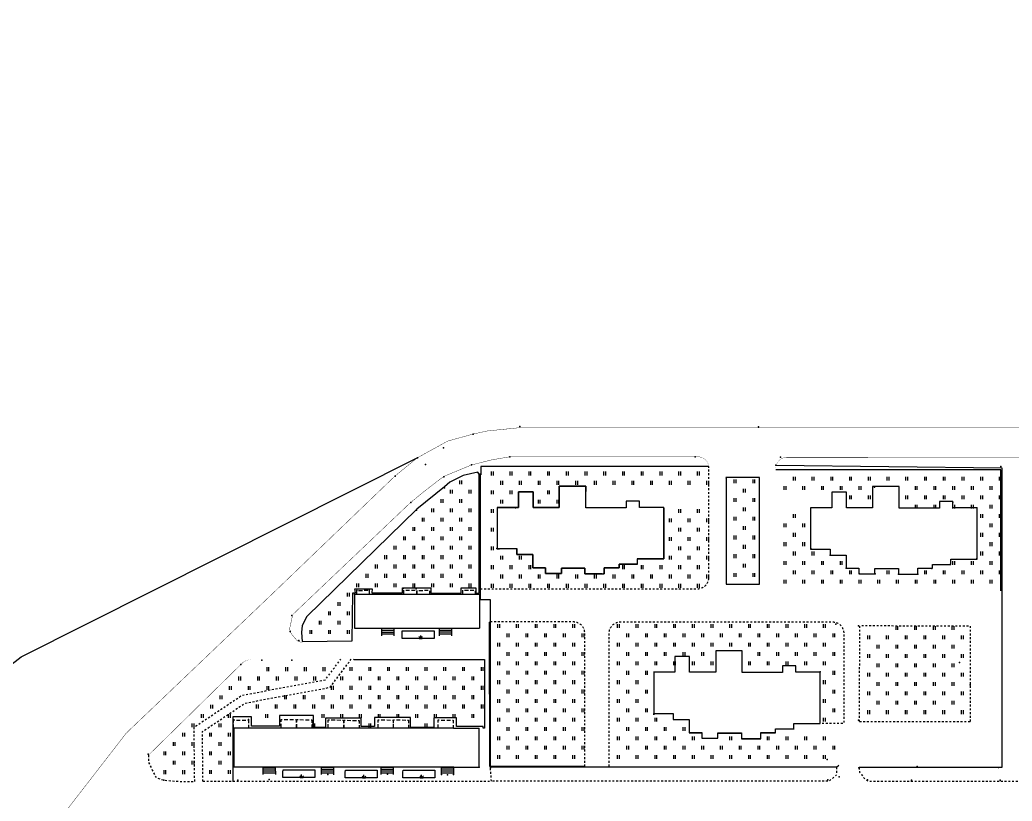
# Model space of a CAD drawing. Extents: x -992 to 2561, y -723 to 1492.
# Drawn here: x 1489.5 to 1754.3, y 1260.6 to 1469.2 of the extents above; entities that cross this region are included whole.
import ezdxf

# ---------------------------------------------------------------- set-up
doc = ezdxf.new("R2010")
doc.units = 0
doc.header["$LTSCALE"] = 0.5
doc.header["$PDSIZE"] = 0.2
for name, pattern in [('X3', [5, 4, -1]), ('X5', [3, 2, -1]), ('X6', [2, 1, -1])]:
    doc.linetypes.add(name, pattern=pattern)
doc.layers.get('0').update_dxf_attribs({"linetype": 'CONTINUOUS'})
for name, color, linetype in [('DLSS', 4, 'CONTINUOUS'), ('JMD', 6, 'CONTINUOUS'), ('ZBTZ', 3, 'CONTINUOUS'), ('ZDH', 1, 'CONTINUOUS')]:
    doc.layers.add(name, color=color, linetype=linetype)
doc.linetypes.add('1161', pattern='A,0,[149,AAA.SHX,S=0.15,R=0,X=0,Y=0],-1.6', length=1.6)
doc.linetypes.add('444', pattern='A,4.5,[145,AAA.SHX,S=1,R=0,X=0,Y=1],4.5,-0.5,[146,AAA.SHX,S=1,R=0,X=0,Y=0],-0.5', length=10)

# ---------------------------------------------------------------- blocks, each defined once
blk = doc.blocks.new('gc121')
for p, q in [((-0.5, -1), (-0.5, 1)), ((0.5, -1), (0.5, 1))]:
    blk.add_line(p, q)
blk = doc.blocks.new('gc124')
for p, q in [((-1, 1), (0, 0)), ((-0.8, 0), (0.8, 0)), ((0, 0), (0, 1.6)), ((0, 0), (1, 1))]:
    blk.add_line(p, q)

msp = doc.modelspace()

# ---------------------------------------------------------------- linework, layer by layer
at = {"layer": 'DLSS', "linetype": 'X3', "const_width": 0.1, "elevation": -0.21, "flags": 128}
for points in [[(2094.14, 1469.2), (2050.08, 1410.12), (2023.1, 1374.15), (2017.51, 1367.01), (2012.57, 1363.2), (2008.01, 1360.99), (2004.25, 1360.43), (1999.78, 1360.35), (1622.86, 1360.35), (1614.22, 1359.48), (1610.4, 1358.64), (1603.64, 1356.77), (1595.53, 1352.3), (1589.55, 1347.41), (1556.71, 1315.86), (1517.86, 1278.8), (1497.84, 1252.93), (1493.06, 1240.21)], [(1562.24, 1310.22), (1561.45, 1306.63), (1561.91, 1305.3), (1563.52, 1303.44), (1564.56, 1303.03)]]:
    msp.add_lwpolyline(points, dxfattribs=at)
at = {"layer": 'DLSS', "linetype": 'X3', "elevation": -0.21, "flags": 128}
for points in [[(1673.36, 1350.03, 0.00945, 0.1, 0.371395), (1670.39, 1352.59, 0.1, 0.1, 0), (1620.25, 1352.59, 0.1, 0.1, 0), (1615.22, 1351.72, 0.1, 0.1, 0), (1609.96, 1350.38, 0.1, 0.1, 0), (1602.56, 1347.32, 0.1, 0.1, 0), (1597.43, 1343.39, 0.1, 0.1, 0), (1593.56, 1340.2, 0.1, 0.1, 0), (1562.29, 1310.45, 0.1, 0.1, 0)], [(1523.8, 1272.92, 0.1, 0.1, 0), (1548.69, 1297.36, 0.1, 0, -0.196153), (1551.49, 1298.5, 0, 0, 0), (1575.14, 1298.54, 0, 0, 0)]]:
    msp.add_lwpolyline(points, format="xyseb", dxfattribs=at)
at = {"layer": 'DLSS', "linetype": 'X6', "elevation": -0.21, "flags": 128}
for points, format in [([(1751.32, 1316.75, 0, 0, 0), (1694.23, 1316.77, 0, 0, -0.413991), (1691.24, 1319.77, 0, 0, 0), (1691.22, 1349.44, 0, 0.1, -0.414475), (1694.22, 1352.44, 0.1, 0.1, 0), (2003.22, 1352.3, 0.1, 0.1, 0)], "xyseb"), ([(1612.39, 1317.35), (1670.36, 1317.35, 0.414214), (1673.36, 1320.35), (1673.36, 1350.03)], "xyb"), ([(1615.05, 1308.57), (1637.15, 1308.57, -0.414214), (1640.15, 1305.57), (1640.15, 1269.91)], "xyb"), ([(1646.75, 1269.9), (1646.75, 1305.49, -0.414214), (1649.75, 1308.49), (1706.36, 1308.49, -0.414214), (1709.36, 1305.49), (1709.36, 1281.39), (1703.06, 1281.39)], "xyb")]:
    msp.add_lwpolyline(points, format=format, dxfattribs=at)
at = {"layer": 'DLSS', "linetype": 'X6', "flags": 128}
for points, elevation in [([(1713.56, 1281.89), (1713.65, 1307.43)], -0.21), ([(1743.22, 1281.9), (1743.22, 1307.33), (1713.65, 1307.43)], -0.21), ([(1536.13, 1265.9), (1535.95, 1280.38), (1548.77, 1288.93), (1571.02, 1293.06), (1575.14, 1298.54)], -0.21), ([(1538.34, 1265.93), (1538.18, 1279.2), (1549.62, 1286.83), (1572.27, 1291.04), (1577.89, 1298.52)], -0.21), ([(1713.56, 1281.89), (1743.22, 1281.9)], -0.21), ([(1523.8, 1272.92), (1523.8, 1270.92), (1524.8, 1268.92), (1525.8, 1266.92), (1527.91, 1266.25), (1531.8, 1265.92), (1536.13, 1265.9)], -0.21), ([(1615.32, 1265.95), (1615.06, 1269.69)], -0.21), ([(1707.47, 1269.69), (1707.47, 1268.64), (1707.47, 1267.64), (1705.4, 1265.95), (1615.32, 1265.95)], -0.21), ([(1713.47, 1269.6), (1713.56, 1268.41), (1714.16, 1267.64), (1714.86, 1266.72), (1715.98, 1265.96), (1837.62, 1265.96), (1838.09, 1268.6)], -0.52), ([(1538.34, 1265.93), (1615.32, 1265.95)], -0.21)]:
    msp.add_lwpolyline(points, dxfattribs=dict(at, elevation=elevation))
at = {"layer": 'JMD', "linetype": 'Continuous'}
for p, q in [((1586.05, 1304.79, -0.21), (1586.05, 1306.79, -0.21)), ((1586.05, 1306.29, -0.21), (1589.25, 1306.28, -0.21)), ((1586.05, 1305.79, -0.21), (1589.26, 1305.78, -0.21)), ((1589.24, 1306.79, -0.21), (1589.29, 1304.78, -0.21)), ((1601.43, 1304.82, -0.21), (1601.44, 1306.81, -0.21)), ((1601.44, 1306.31, -0.21), (1604.64, 1306.31, -0.21)), ((1601.44, 1305.81, -0.21), (1604.65, 1305.81, -0.21)), ((1604.63, 1306.81, -0.21), (1604.68, 1304.81, -0.21)), ((1586.05, 1305.29, -0.21), (1589.28, 1305.28, -0.21)), ((1601.44, 1305.31, -0.21), (1604.66, 1305.3, -0.21)), ((1482.2, 1293.27, -0.21), (1489.77, 1299.16, -0.21)), ((1554.42, 1269.72, -0.21), (1557.61, 1269.73, -0.21)), ((1554.42, 1267.73, -0.21), (1554.42, 1269.72, -0.21)), ((1554.42, 1269.22, -0.21), (1557.62, 1269.22, -0.21)), ((1554.42, 1268.72, -0.21), (1557.63, 1268.72, -0.21)), ((1557.61, 1269.73, -0.21), (1557.66, 1267.72, -0.21)), ((1569.95, 1267.71, -0.21), (1569.95, 1269.71, -0.21)), ((1569.95, 1269.71, -0.21), (1573.14, 1269.71, -0.21)), ((1569.95, 1269.21, -0.21), (1573.15, 1269.2, -0.21)), ((1569.95, 1268.71, -0.21), (1573.16, 1268.7, -0.21)), ((1573.14, 1269.71, -0.21), (1573.19, 1267.7, -0.21)), ((1585.89, 1267.72, -0.21), (1585.9, 1269.71, -0.21)), ((1585.9, 1269.71, -0.21), (1589.09, 1269.71, -0.21)), ((1585.9, 1269.21, -0.21), (1589.1, 1269.21, -0.21)), ((1585.9, 1268.71, -0.21), (1589.11, 1268.7, -0.21)), ((1589.09, 1269.71, -0.21), (1589.14, 1267.71, -0.21)), ((1601.97, 1267.73, -0.21), (1601.98, 1269.72, -0.21)), ((1601.98, 1269.72, -0.21), (1605.16, 1269.72, -0.21)), ((1601.98, 1269.22, -0.21), (1605.18, 1269.22, -0.21)), ((1601.98, 1268.72, -0.21), (1605.19, 1268.71, -0.21)), ((1605.16, 1269.72, -0.21), (1605.22, 1267.72, -0.21)), ((1554.42, 1268.22, -0.21), (1557.65, 1268.22, -0.21)), ((1569.95, 1268.21, -0.21), (1573.18, 1268.2, -0.21)), ((1585.9, 1268.21, -0.21), (1589.12, 1268.2, -0.21)), ((1601.97, 1268.22, -0.21), (1605.2, 1268.21, -0.21))]:
    msp.add_line(p, q, dxfattribs=at)
at = {"layer": 'JMD', "linetype": '444', "flags": 128}
for points, elevation in [([(1489.77, 1299.16), (1595.53, 1352.3)], -0.21), ([(1673.37, 1350.03), (1612.51, 1350.03), (1612.51, 1347.75)], -0.21), ([(1691.22, 1350.33), (1751.57, 1349.64), (1751.57, 1269.6), (1729.02, 1269.6), (1713.47, 1269.6)], -0.52), ([(1707.47, 1269.69), (1615.06, 1269.69), (1615.06, 1314.42), (1612.39, 1314.42), (1612.39, 1348.08)], -0.21)]:
    msp.add_lwpolyline(points, dxfattribs=dict(at, elevation=elevation))
at = {"layer": 'JMD', "linetype": 'Continuous', "flags": 128}
for points, elevation in [([(1617.08, 1328.05), (1622.09, 1328.05), (1622.09, 1326.45), (1626.35, 1326.45), (1626.35, 1322.91), (1629.73, 1322.91), (1629.73, 1321.4), (1633.99, 1321.4), (1633.99, 1322.82), (1640.29, 1322.82), (1640.29, 1321.31), (1645.44, 1321.31), (1645.44, 1322.91), (1649.44, 1322.91), (1649.44, 1323.94), (1654.27, 1323.94), (1654.27, 1325.37), (1661.31, 1325.37), (1661.31, 1339.06), (1654.86, 1339.06), (1654.86, 1340.75), (1651.27, 1340.75), (1651.27, 1338.96), (1640.51, 1338.96), (1640.51, 1344.73), (1633.43, 1344.73), (1633.43, 1339.06), (1626.45, 1339.06), (1626.45, 1343.24), (1622.56, 1343.24), (1622.56, 1339.06), (1616.88, 1339.06), (1616.88, 1328), (1617.48, 1328)], -0.21), ([(1644.84, 1321.35), (1640.27, 1321.35), (1640.27, 1322.84), (1634, 1322.84), (1634, 1321.4), (1629.72, 1321.4), (1629.72, 1322.91), (1629.72, 1322.94), (1626.37, 1322.94), (1626.37, 1326.45), (1622.13, 1326.45), (1622.13, 1328.04), (1616.92, 1328.04), (1616.92, 1339.01), (1617.09, 1339.01), (1616.95, 1339.01), (1617.27, 1339.01), (1622.57, 1339.01), (1622.57, 1343.23), (1626.48, 1343.23), (1626.48, 1339.04), (1633.42, 1339.04), (1633.42, 1344.74), (1640.51, 1344.74), (1640.51, 1343.32)], -0.21), ([(1700.73, 1327.94), (1705.75, 1327.94), (1705.75, 1326.35), (1710.01, 1326.35), (1710.01, 1322.8), (1713.38, 1322.8), (1713.38, 1321.3), (1717.64, 1321.3), (1717.64, 1322.71), (1723.95, 1322.71), (1723.95, 1321.21), (1729.1, 1321.21), (1729.1, 1322.8), (1733.09, 1322.8), (1733.09, 1323.84), (1737.92, 1323.84), (1737.92, 1325.27), (1744.96, 1325.27), (1744.96, 1338.95), (1738.52, 1338.95), (1738.52, 1340.65), (1734.93, 1340.65), (1734.93, 1338.85), (1724.16, 1338.85), (1724.16, 1344.63), (1717.08, 1344.63), (1717.08, 1338.95), (1710.1, 1338.95), (1710.1, 1343.14), (1706.21, 1343.14), (1706.21, 1338.95), (1700.53, 1338.95), (1700.53, 1327.9), (1701.13, 1327.9)], -0.21), ([(1661.3, 1338.98), (1661.3, 1325.37), (1654.25, 1325.37), (1654.25, 1323.94), (1649.46, 1323.94), (1649.46, 1322.91)], -0.21), ([(1649.38, 1322.94), (1645.43, 1322.94), (1645.43, 1321.32), (1645.27, 1321.32), (1645.13, 1321.32)], -0.21), ([(1578.77, 1315.92), (1578.77, 1306.8), (1612.17, 1306.8)], 0.73), ([(1578.77, 1315.92), (1612.17, 1315.92), (1612.17, 1306.81)], -0.21), ([(1658.82, 1284.06), (1663.84, 1284.06), (1663.84, 1282.47), (1668.1, 1282.47), (1668.1, 1278.92), (1671.48, 1278.92), (1671.48, 1277.41), (1675.74, 1277.41), (1675.74, 1278.83), (1682.04, 1278.83), (1682.04, 1277.33), (1687.19, 1277.33), (1687.19, 1278.92), (1691.19, 1278.92), (1691.19, 1279.96), (1696.02, 1279.96), (1696.02, 1281.39), (1703.06, 1281.39), (1703.06, 1295.07), (1696.61, 1295.07), (1696.61, 1296.77), (1693.02, 1296.77), (1693.02, 1294.97), (1682.26, 1294.97), (1682.26, 1300.75), (1675.18, 1300.75), (1675.18, 1295.07), (1668.2, 1295.07), (1668.2, 1299.26), (1664.31, 1299.26), (1664.31, 1295.07), (1658.63, 1295.07), (1658.63, 1284.02), (1659.23, 1284.02)], -0.21), ([(1664.3, 1295.06), (1658.62, 1295.07), (1658.65, 1295.06), (1658.66, 1283.69), (1658.67, 1284.08), (1663.82, 1284.08), (1663.82, 1282.45), (1668.1, 1282.45), (1668.1, 1278.93), (1671.46, 1278.93), (1671.47, 1277.43), (1675.73, 1277.43), (1675.73, 1278.87), (1682.05, 1278.86), (1682.05, 1277.31), (1687.2, 1277.31), (1687.21, 1278.93), (1691.18, 1278.93), (1691.17, 1279.95), (1696.09, 1279.95)], -0.21), ([(1605.16, 1280.11), (1546.54, 1280.11), (1546.54, 1269.72)], -0.7), ([(1605.16, 1269.72), (1612.06, 1269.7), (1612.06, 1280.11)], -0.21), ([(1605.16, 1280.11), (1612.06, 1280.11)], -0.21), ([(1605.16, 1269.72), (1546.55, 1269.72)], -0.21), ([(1707.47, 1269.69), (1708.04, 1270.24)], -0.21)]:
    msp.add_lwpolyline(points, dxfattribs=dict(at, elevation=elevation))
at = {"layer": 'JMD', "linetype": 'X5', "elevation": -0.21, "flags": 128}
for points in [[(1579.36, 1315.92), (1579.36, 1316.91), (1582.7, 1316.94), (1582.7, 1315.92)], [(1591.98, 1315.97), (1591.98, 1316.96), (1595.31, 1316.99), (1595.31, 1315.97)], [(1595.47, 1315.92), (1595.47, 1316.91), (1598.81, 1316.94), (1598.81, 1315.92)], [(1607.66, 1315.94), (1607.66, 1316.93), (1611, 1316.96), (1611, 1315.94)], [(1546.5, 1280.11), (1546.5, 1282.31), (1550.53, 1282.24), (1550.53, 1280.11)], [(1559.2, 1280.28), (1559.2, 1282.47), (1563.23, 1282.4), (1563.23, 1280.28)], [(1563.4, 1280.22), (1563.4, 1282.41), (1567.43, 1282.34), (1567.43, 1280.22)], [(1571.78, 1280.16), (1571.78, 1282.35), (1575.81, 1282.28), (1575.81, 1280.16)], [(1575.98, 1280.04), (1575.98, 1282.23), (1580.01, 1282.16), (1580.01, 1280.04)], [(1585.08, 1280.16), (1585.08, 1282.35), (1589.11, 1282.28), (1589.11, 1280.16)], [(1589.16, 1280.16), (1589.16, 1282.35), (1593.19, 1282.28), (1593.19, 1280.16)], [(1601.11, 1280.12), (1601.11, 1282.31), (1605.14, 1282.24), (1605.14, 1280.12)]]:
    msp.add_lwpolyline(points, dxfattribs=at)
at = {"layer": 'ZBTZ', "linetype": 'Continuous', "elevation": -0.21, "flags": 128}
for points in [[(1611.71, 1348.47), (1607.76, 1347.56), (1604.22, 1345.79), (1602.78, 1344.55), (1595.43, 1338.56), (1566.03, 1309.96), (1564.83, 1307.52), (1564.66, 1305.63), (1564.83, 1303.29), (1578.14, 1303.46), (1578.3, 1316.3), (1579.02, 1316.3), (1578.91, 1317.35), (1583.45, 1317.3), (1583.4, 1316.3), (1591.6, 1316.27), (1591.6, 1317.58), (1599.17, 1317.58), (1599.17, 1316.19), (1607.24, 1316.19), (1607.24, 1317.55), (1611.2, 1317.55), (1611.2, 1316.19), (1612.08, 1316.19), (1612.08, 1347.9)], [(1678, 1346.81), (1678, 1318.54), (1686.9, 1318.54), (1686.9, 1347.01), (1677.9, 1347.01)]]:
    msp.add_lwpolyline(points, close=True, dxfattribs=at)
for points in [[(1751.32, 1316.75), (1751.32, 1349.08), (1691.26, 1349.08)], [(1640.15, 1269.91), (1614.93, 1269.91), (1614.81, 1308.44), (1615.05, 1308.57)], [(1578.54, 1298.52), (1578.59, 1298.5), (1613.51, 1298.5), (1613.51, 1280.11), (1613.13, 1280.11), (1613.13, 1280.6), (1605.96, 1280.6), (1605.96, 1282.85), (1599.99, 1282.85), (1599.99, 1280.33), (1593.76, 1280.33), (1593.76, 1283.01), (1584.13, 1283.01), (1584.13, 1280.55), (1580.52, 1280.55), (1580.52, 1282.79), (1571.03, 1282.79), (1571.03, 1280.33), (1567.85, 1280.33), (1567.85, 1283.5), (1558.77, 1283.5), (1558.77, 1280.66), (1551.27, 1280.66), (1551.27, 1283.12), (1546.3, 1283.12), (1546.3, 1265.9)]]:
    msp.add_lwpolyline(points, dxfattribs=at)
at = {"layer": 'ZBTZ', "linetype": '1161', "elevation": -0.21, "flags": 128}
for points in [[(1591.54, 1306.09), (1600, 1306.09), (1600, 1304.06), (1591.46, 1304.06), (1591.46, 1305.52)], [(1559.73, 1268.96), (1568.19, 1268.96), (1568.19, 1266.93), (1559.65, 1266.93), (1559.65, 1268.39)], [(1576.38, 1268.88), (1584.84, 1268.88), (1584.84, 1266.85), (1576.3, 1266.85), (1576.3, 1268.31)], [(1591.78, 1268.91), (1600.24, 1268.91), (1600.24, 1266.88), (1591.7, 1266.88), (1591.7, 1268.34)]]:
    msp.add_lwpolyline(points, close=True, dxfattribs=at)
at = {"layer": 'ZDH', "linetype": 'Continuous'}
for p in [(1622.88, 1360.7, -0.55), (1686.65, 1360.55, -0.2), (1610.48, 1358.63, -0.5), (1602.53, 1354.94, -0.21), (1595.61, 1352.27, -0.41), (1620.2, 1352.55, -0.53), (1669.7, 1352.6, -0.7), (1692.48, 1352.44, -0.68), (1597.69, 1350.51, -1.54), (1610.04, 1350.4, 0.76), (1611.7, 1348.38, 1.02), (1691.22, 1350.33, -0.52), (1751.32, 1350.01, -0.36), (1589.61, 1347.37, -0.42), (1602.66, 1347.27, -0.48), (1602.84, 1344.25, -1.58), (1717.55, 1344.45, -0.24), (1593.78, 1340.37, -0.41), (1738.45, 1340.49, -0.33), (1595.34, 1338.35, -0.28), (1616.96, 1338.97, 0.21), (1621.75, 1338.93, 0.49), (1738.48, 1339.05, 0.55), (1744.87, 1338.95, 0.67), (1616.79, 1328.07, 1.6), (1700.73, 1327.94, 1.22), (1705.76, 1326.35, 0.49), (1744.86, 1325.43, 0.77), (1710.02, 1322.8, 1.02), (1732.88, 1322.77, 0.22), (1737.88, 1323.87, 0.51), (1713.47, 1321.38, 0.82), (1717.76, 1321.3, 0.48), (1723.96, 1321.21, 0.5), (1729.18, 1321.25, 0.46), (1579.36, 1316.91, 1.32), (1582.7, 1316.94, -0.27), (1591.8, 1317.43, 0.41), (1595.27, 1317.33, 1.72), (1578.77, 1315.92, 0.73), (1583.56, 1315.93, 0.23), (1562.08, 1310.21, -0.38), (1561.61, 1305.92, -0.36), (1707.24, 1307.88, -0.16), (1713.31, 1307.43, 0.44), (1563.89, 1303.56, -0.37), (1554.07, 1298.28, -0.36), (1562.02, 1298.26, -0.38), (1548.45, 1297.12, -0.38), (1703.09, 1295.15, 0.6), (1740.29, 1297.68, 0.53), (1743.12, 1291.72, 0.33), (1546.5, 1282.31, -0.4), (1550.51, 1282.44, 0), (1713.31, 1282.27, -0.3), (1523.69, 1273.19, -0.45), (1704.96, 1271.73, -0.16), (1605.16, 1269.72, -0.7), (1612.06, 1269.7, -0.28), (1615.07, 1269.57, -0.37), (1713.42, 1269.49, -0.5), (1728.96, 1269.88, 0.11), (1750.64, 1269.58, -0.59), (1527.91, 1266.25, -0.23), (1547.61, 1266.28, 0.03), (1555.96, 1266.39, 0.33), (1571.66, 1267.76, 0.78), (1587.59, 1267.87, 0.5), (1601.97, 1267.73, -0.34), (1603.6, 1267.68, -0.32), (1605.22, 1267.72, -0.34), (1705.15, 1266.32, -0.59), (1708.18, 1267.12, -0.21), (1715.73, 1266.33, -0.54), (1727.49, 1266.26, -0.55), (1751.09, 1266.28, -0.55)]:
    msp.add_point(p, dxfattribs=at)

# ---------------------------------------------------------------- block references
at = {"layer": 'ZBTZ', "linetype": 'Continuous', "xscale": 0.5, "yscale": 0.5}
for name, p in [('gc121', (1615.61, 1348.12, -0.21)), ('gc121', (1620.61, 1348.12, -0.21)), ('gc121', (1625.61, 1348.12, -0.21)), ('gc121', (1630.61, 1348.12, -0.21)), ('gc121', (1635.61, 1348.12, -0.21)), ('gc121', (1640.61, 1348.12, -0.21)), ('gc121', (1645.61, 1348.12, -0.21)), ('gc121', (1650.61, 1348.12, -0.21)), ('gc121', (1655.61, 1348.12, -0.21)), ('gc121', (1660.61, 1348.12, -0.21)), ('gc121', (1665.61, 1348.12, -0.21)), ('gc121', (1670.61, 1348.12, -0.21)), ('gc121', (1607.16, 1345.79, -0.21)), ('gc121', (1618.11, 1345.62, -0.21)), ('gc121', (1623.11, 1345.62, -0.21)), ('gc121', (1628.11, 1345.62, -0.21)), ('gc121', (1633.11, 1345.62, -0.21)), ('gc121', (1638.11, 1345.62, -0.21)), ('gc121', (1643.11, 1345.62, -0.21)), ('gc121', (1648.11, 1345.62, -0.21)), ('gc121', (1653.11, 1345.62, -0.21)), ('gc121', (1658.11, 1345.62, -0.21)), ('gc121', (1663.11, 1345.62, -0.21)), ('gc121', (1668.11, 1345.62, -0.21)), ('gc121', (1673.11, 1345.62, -0.21)), ('gc121', (1680.4, 1346.04, -0.21)), ('gc121', (1685.4, 1346.04, -0.21)), ('gc121', (1696.22, 1346.75, -0.21)), ('gc121', (1701.22, 1346.75, -0.21)), ('gc121', (1706.22, 1346.75, -0.21)), ('gc121', (1711.22, 1346.75, -0.21)), ('gc121', (1716.22, 1346.75, -0.21)), ('gc121', (1721.22, 1346.75, -0.21)), ('gc121', (1726.22, 1346.75, -0.21)), ('gc121', (1731.22, 1346.75, -0.21)), ('gc121', (1736.22, 1346.75, -0.21)), ('gc121', (1741.22, 1346.75, -0.21)), ('gc121', (1746.22, 1346.75, -0.21)), ('gc121', (1751.22, 1346.75, -0.21)), ('gc121', (1604.66, 1343.29, -0.21)), ('gc121', (1609.66, 1343.29, -0.21)), ('gc121', (1615.61, 1343.12, -0.21)), ('gc121', (1620.61, 1343.12, -0.21)), ('gc121', (1630.61, 1343.12, -0.21)), ('gc121', (1682.9, 1343.54, -0.21)), ('gc121', (1693.72, 1344.25, -0.21)), ('gc121', (1698.72, 1344.25, -0.21)), ('gc121', (1703.72, 1344.25, -0.21)), ('gc121', (1708.72, 1344.25, -0.21)), ('gc121', (1713.72, 1344.25, -0.21)), ('gc121', (1728.72, 1344.25, -0.21)), ('gc121', (1733.72, 1344.25, -0.21)), ('gc121', (1738.72, 1344.25, -0.21)), ('gc121', (1743.72, 1344.25, -0.21)), ('gc121', (1748.72, 1344.25, -0.21)), ('gc121', (1602.16, 1340.79, -0.21)), ('gc121', (1607.16, 1340.79, -0.21)), ('gc121', (1618.11, 1340.62, -0.21)), ('gc121', (1628.11, 1340.62, -0.21)), ('gc121', (1633.11, 1340.62, -0.21)), ('gc121', (1680.4, 1341.04, -0.21)), ('gc121', (1685.4, 1341.04, -0.21)), ('gc121', (1711.22, 1341.75, -0.21)), ('gc121', (1716.22, 1341.75, -0.21)), ('gc121', (1726.22, 1341.75, -0.21)), ('gc121', (1731.22, 1341.75, -0.21)), ('gc121', (1736.22, 1341.75, -0.21)), ('gc121', (1741.22, 1341.75, -0.21)), ('gc121', (1746.22, 1341.75, -0.21)), ('gc121', (1751.22, 1341.75, -0.21)), ('gc121', (1599.66, 1338.29, -0.21)), ('gc121', (1604.66, 1338.29, -0.21)), ('gc121', (1609.66, 1338.29, -0.21)), ('gc121', (1615.61, 1338.12, -0.21)), ('gc121', (1665.61, 1338.12, -0.21)), ('gc121', (1670.61, 1338.12, -0.21)), ('gc121', (1682.9, 1338.54, -0.21)), ('gc121', (1728.72, 1339.25, -0.21)), ('gc121', (1733.72, 1339.25, -0.21)), ('gc121', (1738.72, 1339.25, -0.21)), ('gc121', (1743.72, 1339.25, -0.21)), ('gc121', (1748.72, 1339.25, -0.21)), ('gc121', (1597.16, 1335.79, -0.21)), ('gc121', (1602.16, 1335.79, -0.21)), ('gc121', (1607.16, 1335.79, -0.21)), ('gc121', (1663.11, 1335.62, -0.21)), ('gc121', (1668.11, 1335.62, -0.21)), ('gc121', (1673.11, 1335.62, -0.21)), ('gc121', (1680.4, 1336.04, -0.21)), ('gc121', (1685.4, 1336.04, -0.21)), ('gc121', (1696.22, 1336.75, -0.21)), ('gc121', (1746.22, 1336.75, -0.21)), ('gc121', (1751.22, 1336.75, -0.21)), ('gc121', (1594.66, 1333.29, -0.21)), ('gc121', (1599.66, 1333.29, -0.21)), ('gc121', (1604.66, 1333.29, -0.21)), ('gc121', (1609.66, 1333.29, -0.21)), ('gc121', (1615.61, 1333.12, -0.21)), ('gc121', (1665.61, 1333.12, -0.21)), ('gc121', (1670.61, 1333.12, -0.21)), ('gc121', (1682.9, 1333.54, -0.21)), ('gc121', (1693.72, 1334.25, -0.21)), ('gc121', (1696.22, 1331.75, -0.21)), ('gc121', (1698.72, 1334.25, -0.21)), ('gc121', (1746.22, 1331.75, -0.21)), ('gc121', (1748.72, 1334.25, -0.21)), ('gc121', (1751.22, 1331.75, -0.21)), ('gc121', (1592.16, 1330.79, -0.21)), ('gc121', (1597.16, 1330.79, -0.21)), ('gc121', (1602.16, 1330.79, -0.21)), ('gc121', (1607.16, 1330.79, -0.21)), ('gc121', (1663.11, 1330.62, -0.21)), ('gc121', (1668.11, 1330.62, -0.21)), ('gc121', (1673.11, 1330.62, -0.21)), ('gc121', (1680.4, 1331.04, -0.21)), ('gc121', (1685.4, 1331.04, -0.21)), ('gc121', (1693.72, 1329.25, -0.21)), ('gc121', (1698.72, 1329.25, -0.21)), ('gc121', (1748.72, 1329.25, -0.21)), ('gc121', (1589.66, 1328.29, -0.21)), ('gc121', (1594.66, 1328.29, -0.21)), ('gc121', (1599.66, 1328.29, -0.21)), ('gc121', (1604.66, 1328.29, -0.21)), ('gc121', (1609.66, 1328.29, -0.21)), ('gc121', (1615.61, 1328.12, -0.21)), ('gc121', (1665.61, 1328.12, -0.21)), ('gc121', (1670.61, 1328.12, -0.21)), ('gc121', (1682.9, 1328.54, -0.21)), ('gc121', (1696.22, 1326.75, -0.21)), ('gc121', (1701.22, 1326.75, -0.21)), ('gc121', (1746.22, 1326.75, -0.21)), ('gc121', (1751.22, 1326.75, -0.21)), ('gc121', (1587.16, 1325.79, -0.21)), ('gc121', (1592.16, 1325.79, -0.21)), ('gc121', (1597.16, 1325.79, -0.21)), ('gc121', (1602.16, 1325.79, -0.21)), ('gc121', (1607.16, 1325.79, -0.21)), ('gc121', (1618.11, 1325.62, -0.21)), ('gc121', (1623.11, 1325.62, -0.21)), ('gc121', (1663.11, 1325.62, -0.21)), ('gc121', (1668.11, 1325.62, -0.21)), ('gc121', (1673.11, 1325.62, -0.21)), ('gc121', (1680.4, 1326.04, -0.21)), ('gc121', (1685.4, 1326.04, -0.21)), ('gc121', (1693.72, 1324.25, -0.21)), ('gc121', (1698.72, 1324.25, -0.21)), ('gc121', (1703.72, 1324.25, -0.21)), ('gc121', (1708.72, 1324.25, -0.21)), ('gc121', (1738.72, 1324.25, -0.21)), ('gc121', (1743.72, 1324.25, -0.21)), ('gc121', (1748.72, 1324.25, -0.21)), ('gc121', (1584.66, 1323.29, -0.21)), ('gc121', (1589.66, 1323.29, -0.21)), ('gc121', (1594.66, 1323.29, -0.21)), ('gc121', (1599.66, 1323.29, -0.21)), ('gc121', (1604.66, 1323.29, -0.21)), ('gc121', (1609.66, 1323.29, -0.21)), ('gc121', (1615.61, 1323.12, -0.21)), ('gc121', (1620.61, 1323.12, -0.21)), ('gc121', (1625.61, 1323.12, -0.21)), ('gc121', (1650.61, 1323.12, -0.21)), ('gc121', (1655.61, 1323.12, -0.21)), ('gc121', (1660.61, 1323.12, -0.21)), ('gc121', (1665.61, 1323.12, -0.21)), ('gc121', (1670.61, 1323.12, -0.21)), ('gc121', (1682.9, 1323.54, -0.21)), ('gc121', (1696.22, 1321.75, -0.21)), ('gc121', (1701.22, 1321.75, -0.21)), ('gc121', (1706.22, 1321.75, -0.21)), ('gc121', (1711.22, 1321.75, -0.21)), ('gc121', (1721.22, 1321.75, -0.21)), ('gc121', (1731.22, 1321.75, -0.21)), ('gc121', (1736.22, 1321.75, -0.21)), ('gc121', (1741.22, 1321.75, -0.21)), ('gc121', (1746.22, 1321.75, -0.21)), ('gc121', (1751.22, 1321.75, -0.21)), ('gc121', (1582.16, 1320.79, -0.21)), ('gc121', (1587.16, 1320.79, -0.21)), ('gc121', (1592.16, 1320.79, -0.21)), ('gc121', (1597.16, 1320.79, -0.21)), ('gc121', (1602.16, 1320.79, -0.21)), ('gc121', (1607.16, 1320.79, -0.21)), ('gc121', (1618.11, 1320.62, -0.21)), ('gc121', (1623.11, 1320.62, -0.21)), ('gc121', (1628.11, 1320.62, -0.21)), ('gc121', (1633.11, 1320.62, -0.21)), ('gc121', (1638.11, 1320.62, -0.21)), ('gc121', (1643.11, 1320.62, -0.21)), ('gc121', (1648.11, 1320.62, -0.21)), ('gc121', (1653.11, 1320.62, -0.21)), ('gc121', (1658.11, 1320.62, -0.21)), ('gc121', (1663.11, 1320.62, -0.21)), ('gc121', (1668.11, 1320.62, -0.21)), ('gc121', (1673.11, 1320.62, -0.21)), ('gc121', (1680.4, 1321.04, -0.21)), ('gc121', (1685.4, 1321.04, -0.21)), ('gc121', (1693.72, 1319.25, -0.21)), ('gc121', (1698.72, 1319.25, -0.21)), ('gc121', (1703.72, 1319.25, -0.21)), ('gc121', (1708.72, 1319.25, -0.21)), ('gc121', (1713.72, 1319.25, -0.21)), ('gc121', (1718.72, 1319.25, -0.21)), ('gc121', (1723.72, 1319.25, -0.21)), ('gc121', (1728.72, 1319.25, -0.21)), ('gc121', (1733.72, 1319.25, -0.21)), ('gc121', (1738.72, 1319.25, -0.21)), ('gc121', (1743.72, 1319.25, -0.21)), ('gc121', (1748.72, 1319.25, -0.21)), ('gc121', (1579.66, 1318.29, -0.21)), ('gc121', (1584.66, 1318.29, -0.21)), ('gc121', (1589.66, 1318.29, -0.21)), ('gc121', (1594.66, 1318.29, -0.21)), ('gc121', (1599.66, 1318.29, -0.21)), ('gc121', (1604.66, 1318.29, -0.21)), ('gc121', (1609.66, 1318.29, -0.21)), ('gc121', (1615.61, 1318.12, -0.21)), ('gc121', (1620.61, 1318.12, -0.21)), ('gc121', (1625.61, 1318.12, -0.21)), ('gc121', (1630.61, 1318.12, -0.21)), ('gc121', (1635.61, 1318.12, -0.21)), ('gc121', (1640.61, 1318.12, -0.21)), ('gc121', (1645.61, 1318.12, -0.21)), ('gc121', (1650.61, 1318.12, -0.21)), ('gc121', (1655.61, 1318.12, -0.21)), ('gc121', (1660.61, 1318.12, -0.21)), ('gc121', (1665.61, 1318.12, -0.21)), ('gc121', (1670.61, 1318.12, -0.21)), ('gc121', (1574.66, 1313.29, -0.21)), ('gc121', (1577.16, 1315.79, -0.21)), ('gc121', (1572.16, 1310.79, -0.21)), ('gc121', (1577.16, 1310.79, -0.21)), ('gc121', (1569.66, 1308.29, -0.21)), ('gc121', (1574.66, 1308.29, -0.21)), ('gc121', (1567.16, 1305.79, -0.21)), ('gc121', (1572.16, 1305.79, -0.21)), ('gc121', (1577.16, 1305.79, -0.21)), ('gc121', (1617.31, 1307.41, -0.21)), ('gc121', (1622.31, 1307.41, -0.21)), ('gc121', (1627.31, 1307.41, -0.21)), ('gc121', (1632.31, 1307.41, -0.21)), ('gc121', (1637.31, 1307.41, -0.21)), ('gc121', (1649.25, 1307.4, -0.21)), ('gc121', (1654.25, 1307.4, -0.21)), ('gc121', (1659.25, 1307.4, -0.21)), ('gc121', (1664.25, 1307.4, -0.21)), ('gc121', (1669.25, 1307.4, -0.21)), ('gc121', (1674.25, 1307.4, -0.21)), ('gc121', (1679.25, 1307.4, -0.21)), ('gc121', (1684.25, 1307.4, -0.21)), ('gc121', (1689.25, 1307.4, -0.21)), ('gc121', (1694.25, 1307.4, -0.21)), ('gc121', (1699.25, 1307.4, -0.21)), ('gc121', (1704.25, 1307.4, -0.21)), ('gc121', (1723.56, 1306.9, -0.21)), ('gc121', (1728.56, 1306.9, -0.21)), ('gc121', (1733.56, 1306.9, -0.21)), ('gc121', (1738.56, 1306.9, -0.21)), ('gc124', (1596.46, 1304.06, -0.21)), ('gc121', (1619.81, 1304.91, -0.21)), ('gc121', (1624.81, 1304.91, -0.21)), ('gc121', (1629.81, 1304.91, -0.21)), ('gc121', (1634.81, 1304.91, -0.21)), ('gc121', (1639.81, 1304.91, -0.21)), ('gc121', (1651.75, 1304.9, -0.21)), ('gc121', (1656.75, 1304.9, -0.21)), ('gc121', (1661.75, 1304.9, -0.21)), ('gc121', (1666.75, 1304.9, -0.21)), ('gc121', (1671.75, 1304.9, -0.21)), ('gc121', (1676.75, 1304.9, -0.21)), ('gc121', (1681.75, 1304.9, -0.21)), ('gc121', (1686.75, 1304.9, -0.21)), ('gc121', (1691.75, 1304.9, -0.21)), ('gc121', (1696.75, 1304.9, -0.21)), ('gc121', (1701.75, 1304.9, -0.21)), ('gc121', (1706.75, 1304.9, -0.21)), ('gc121', (1716.06, 1304.4, -0.21)), ('gc121', (1721.06, 1304.4, -0.21)), ('gc121', (1726.06, 1304.4, -0.21)), ('gc121', (1731.06, 1304.4, -0.21)), ('gc121', (1736.06, 1304.4, -0.21)), ('gc121', (1741.06, 1304.4, -0.21)), ('gc121', (1617.31, 1302.41, -0.21)), ('gc121', (1622.31, 1302.41, -0.21)), ('gc121', (1627.31, 1302.41, -0.21)), ('gc121', (1632.31, 1302.41, -0.21)), ('gc121', (1637.31, 1302.41, -0.21)), ('gc121', (1649.25, 1302.4, -0.21)), ('gc121', (1654.25, 1302.4, -0.21)), ('gc121', (1659.25, 1302.4, -0.21)), ('gc121', (1664.25, 1302.4, -0.21)), ('gc121', (1669.25, 1302.4, -0.21)), ('gc121', (1674.25, 1302.4, -0.21)), ('gc121', (1679.25, 1302.4, -0.21)), ('gc121', (1684.25, 1302.4, -0.21)), ('gc121', (1689.25, 1302.4, -0.21)), ('gc121', (1694.25, 1302.4, -0.21)), ('gc121', (1699.25, 1302.4, -0.21)), ('gc121', (1704.25, 1302.4, -0.21)), ('gc121', (1718.56, 1301.9, -0.21)), ('gc121', (1723.56, 1301.9, -0.21)), ('gc121', (1728.56, 1301.9, -0.21)), ('gc121', (1733.56, 1301.9, -0.21)), ('gc121', (1738.56, 1301.9, -0.21)), ('gc121', (1617.31, 1297.41, -0.21)), ('gc121', (1619.81, 1299.91, -0.21)), ('gc121', (1622.31, 1297.41, -0.21)), ('gc121', (1624.81, 1299.91, -0.21)), ('gc121', (1627.31, 1297.41, -0.21)), ('gc121', (1629.81, 1299.91, -0.21)), ('gc121', (1632.31, 1297.41, -0.21)), ('gc121', (1634.81, 1299.91, -0.21)), ('gc121', (1637.31, 1297.41, -0.21)), ('gc121', (1639.81, 1299.91, -0.21)), ('gc121', (1649.25, 1297.4, -0.21)), ('gc121', (1651.75, 1299.9, -0.21)), ('gc121', (1654.25, 1297.4, -0.21)), ('gc121', (1656.75, 1299.9, -0.21)), ('gc121', (1659.25, 1297.4, -0.21)), ('gc121', (1661.75, 1299.9, -0.21)), ('gc121', (1664.25, 1297.4, -0.21)), ('gc121', (1666.75, 1299.9, -0.21)), ('gc121', (1669.25, 1297.4, -0.21)), ('gc121', (1671.75, 1299.9, -0.21)), ('gc121', (1674.25, 1297.4, -0.21)), ('gc121', (1684.25, 1297.4, -0.21)), ('gc121', (1686.75, 1299.9, -0.21)), ('gc121', (1689.25, 1297.4, -0.21)), ('gc121', (1691.75, 1299.9, -0.21)), ('gc121', (1694.25, 1297.4, -0.21)), ('gc121', (1696.75, 1299.9, -0.21)), ('gc121', (1699.25, 1297.4, -0.21)), ('gc121', (1701.75, 1299.9, -0.21)), ('gc121', (1704.25, 1297.4, -0.21)), ('gc121', (1706.75, 1299.9, -0.21)), ('gc121', (1716.06, 1299.4, -0.21)), ('gc121', (1721.06, 1299.4, -0.21)), ('gc121', (1726.06, 1299.4, -0.21)), ('gc121', (1731.06, 1299.4, -0.21)), ('gc121', (1736.06, 1299.4, -0.21)), ('gc121', (1741.06, 1299.4, -0.21)), ('gc121', (1555.7, 1295.88, -0.21)), ('gc121', (1560.7, 1295.88, -0.21)), ('gc121', (1565.7, 1295.88, -0.21)), ('gc121', (1570.7, 1295.88, -0.21)), ('gc121', (1577.9, 1295.9, -0.21)), ('gc121', (1582.9, 1295.9, -0.21)), ('gc121', (1587.9, 1295.9, -0.21)), ('gc121', (1592.9, 1295.9, -0.21)), ('gc121', (1597.9, 1295.9, -0.21)), ('gc121', (1602.9, 1295.9, -0.21)), ('gc121', (1607.9, 1295.9, -0.21)), ('gc121', (1612.9, 1295.9, -0.21)), ('gc121', (1619.81, 1294.91, -0.21)), ('gc121', (1624.81, 1294.91, -0.21)), ('gc121', (1629.81, 1294.91, -0.21)), ('gc121', (1634.81, 1294.91, -0.21)), ('gc121', (1639.81, 1294.91, -0.21)), ('gc121', (1651.75, 1294.9, -0.21)), ('gc121', (1656.75, 1294.9, -0.21)), ('gc121', (1706.75, 1294.9, -0.21)), ('gc121', (1718.56, 1296.9, -0.21)), ('gc121', (1723.56, 1296.9, -0.21)), ('gc121', (1728.56, 1296.9, -0.21)), ('gc121', (1733.56, 1296.9, -0.21)), ('gc121', (1738.56, 1296.9, -0.21)), ('gc121', (1548.2, 1293.38, -0.21)), ('gc121', (1553.2, 1293.38, -0.21)), ('gc121', (1558.2, 1293.38, -0.21)), ('gc121', (1563.2, 1293.38, -0.21)), ('gc121', (1568.2, 1293.38, -0.21)), ('gc121', (1575.4, 1293.4, -0.21)), ('gc121', (1580.4, 1293.4, -0.21)), ('gc121', (1585.4, 1293.4, -0.21)), ('gc121', (1590.4, 1293.4, -0.21)), ('gc121', (1595.4, 1293.4, -0.21)), ('gc121', (1600.4, 1293.4, -0.21)), ('gc121', (1605.4, 1293.4, -0.21)), ('gc121', (1610.4, 1293.4, -0.21)), ('gc121', (1617.31, 1292.41, -0.21)), ('gc121', (1622.31, 1292.41, -0.21)), ('gc121', (1627.31, 1292.41, -0.21)), ('gc121', (1632.31, 1292.41, -0.21)), ('gc121', (1637.31, 1292.41, -0.21)), ('gc121', (1649.25, 1292.4, -0.21)), ('gc121', (1654.25, 1292.4, -0.21)), ('gc121', (1704.25, 1292.4, -0.21)), ('gc121', (1716.06, 1294.4, -0.21)), ('gc121', (1721.06, 1294.4, -0.21)), ('gc121', (1726.06, 1294.4, -0.21)), ('gc121', (1731.06, 1294.4, -0.21)), ('gc121', (1736.06, 1294.4, -0.21)), ('gc121', (1741.06, 1294.4, -0.21)), ('gc121', (1545.7, 1290.88, -0.21)), ('gc121', (1550.7, 1290.88, -0.21)), ('gc121', (1555.7, 1290.88, -0.21)), ('gc121', (1572.9, 1290.9, -0.21)), ('gc121', (1577.9, 1290.9, -0.21)), ('gc121', (1582.9, 1290.9, -0.21)), ('gc121', (1587.9, 1290.9, -0.21)), ('gc121', (1592.9, 1290.9, -0.21)), ('gc121', (1597.9, 1290.9, -0.21)), ('gc121', (1602.9, 1290.9, -0.21)), ('gc121', (1607.9, 1290.9, -0.21)), ('gc121', (1612.9, 1290.9, -0.21)), ('gc121', (1619.81, 1289.91, -0.21)), ('gc121', (1624.81, 1289.91, -0.21)), ('gc121', (1629.81, 1289.91, -0.21)), ('gc121', (1634.81, 1289.91, -0.21)), ('gc121', (1639.81, 1289.91, -0.21)), ('gc121', (1651.75, 1289.9, -0.21)), ('gc121', (1656.75, 1289.9, -0.21)), ('gc121', (1706.75, 1289.9, -0.21)), ('gc121', (1716.06, 1289.4, -0.21)), ('gc121', (1718.56, 1291.9, -0.21)), ('gc121', (1721.06, 1289.4, -0.21)), ('gc121', (1723.56, 1291.9, -0.21)), ('gc121', (1726.06, 1289.4, -0.21)), ('gc121', (1728.56, 1291.9, -0.21)), ('gc121', (1731.06, 1289.4, -0.21)), ('gc121', (1733.56, 1291.9, -0.21)), ('gc121', (1736.06, 1289.4, -0.21)), ('gc121', (1738.56, 1291.9, -0.21)), ('gc121', (1741.06, 1289.4, -0.21)), ('gc121', (1543.2, 1288.38, -0.21)), ('gc121', (1560.4, 1288.4, -0.21)), ('gc121', (1565.4, 1288.4, -0.21)), ('gc121', (1570.4, 1288.4, -0.21)), ('gc121', (1575.4, 1288.4, -0.21)), ('gc121', (1580.4, 1288.4, -0.21)), ('gc121', (1585.4, 1288.4, -0.21)), ('gc121', (1590.4, 1288.4, -0.21)), ('gc121', (1595.4, 1288.4, -0.21)), ('gc121', (1600.4, 1288.4, -0.21)), ('gc121', (1605.4, 1288.4, -0.21)), ('gc121', (1610.4, 1288.4, -0.21)), ('gc121', (1617.31, 1287.41, -0.21)), ('gc121', (1622.31, 1287.41, -0.21)), ('gc121', (1627.31, 1287.41, -0.21)), ('gc121', (1632.31, 1287.41, -0.21)), ('gc121', (1637.31, 1287.41, -0.21)), ('gc121', (1649.25, 1287.4, -0.21)), ('gc121', (1654.25, 1287.4, -0.21)), ('gc121', (1704.25, 1287.4, -0.21)), ('gc121', (1718.56, 1286.9, -0.21)), ('gc121', (1723.56, 1286.9, -0.21)), ('gc121', (1728.56, 1286.9, -0.21)), ('gc121', (1733.56, 1286.9, -0.21)), ('gc121', (1738.56, 1286.9, -0.21)), ('gc121', (1540.7, 1285.88, -0.21)), ('gc121', (1552.9, 1285.9, -0.21)), ('gc121', (1557.9, 1285.9, -0.21)), ('gc121', (1562.9, 1285.9, -0.21)), ('gc121', (1567.9, 1285.9, -0.21)), ('gc121', (1572.9, 1285.9, -0.21)), ('gc121', (1577.9, 1285.9, -0.21)), ('gc121', (1582.9, 1285.9, -0.21)), ('gc121', (1587.9, 1285.9, -0.21)), ('gc121', (1592.9, 1285.9, -0.21)), ('gc121', (1597.9, 1285.9, -0.21)), ('gc121', (1602.9, 1285.9, -0.21)), ('gc121', (1607.9, 1285.9, -0.21)), ('gc121', (1612.9, 1285.9, -0.21)), ('gc121', (1619.81, 1284.91, -0.21)), ('gc121', (1624.81, 1284.91, -0.21)), ('gc121', (1629.81, 1284.91, -0.21)), ('gc121', (1634.81, 1284.91, -0.21)), ('gc121', (1639.81, 1284.91, -0.21)), ('gc121', (1651.75, 1284.9, -0.21)), ('gc121', (1656.75, 1284.9, -0.21)), ('gc121', (1706.75, 1284.9, -0.21)), ('gc121', (1716.06, 1284.4, -0.21)), ('gc121', (1721.06, 1284.4, -0.21)), ('gc121', (1726.06, 1284.4, -0.21)), ('gc121', (1731.06, 1284.4, -0.21)), ('gc121', (1736.06, 1284.4, -0.21)), ('gc121', (1741.06, 1284.4, -0.21)), ('gc121', (1538.2, 1283.38, -0.21)), ('gc121', (1545.4, 1283.4, -0.21)), ('gc121', (1555.4, 1283.4, -0.21)), ('gc121', (1570.4, 1283.4, -0.21)), ('gc121', (1575.4, 1283.4, -0.21)), ('gc121', (1580.4, 1283.4, -0.21)), ('gc121', (1585.4, 1283.4, -0.21)), ('gc121', (1590.4, 1283.4, -0.21)), ('gc121', (1595.4, 1283.4, -0.21)), ('gc121', (1600.4, 1283.4, -0.21)), ('gc121', (1605.4, 1283.4, -0.21)), ('gc121', (1610.4, 1283.4, -0.21)), ('gc121', (1617.31, 1282.41, -0.21)), ('gc121', (1622.31, 1282.41, -0.21)), ('gc121', (1627.31, 1282.41, -0.21)), ('gc121', (1632.31, 1282.41, -0.21)), ('gc121', (1637.31, 1282.41, -0.21)), ('gc121', (1649.25, 1282.4, -0.21)), ('gc121', (1654.25, 1282.4, -0.21)), ('gc121', (1659.25, 1282.4, -0.21)), ('gc121', (1704.25, 1282.4, -0.21)), ('gc121', (1535.7, 1280.88, -0.21)), ('gc121', (1542.9, 1280.9, -0.21)), ('gc121', (1567.9, 1280.9, -0.21)), ('gc121', (1582.9, 1280.9, -0.21)), ('gc121', (1597.9, 1280.9, -0.21)), ('gc121', (1619.81, 1279.91, -0.21)), ('gc121', (1624.81, 1279.91, -0.21)), ('gc121', (1629.81, 1279.91, -0.21)), ('gc121', (1634.81, 1279.91, -0.21)), ('gc121', (1639.81, 1279.91, -0.21)), ('gc121', (1651.75, 1279.9, -0.21)), ('gc121', (1656.75, 1279.9, -0.21)), ('gc121', (1661.75, 1279.9, -0.21)), ('gc121', (1666.75, 1279.9, -0.21)), ('gc121', (1533.2, 1278.38, -0.21)), ('gc121', (1540.4, 1278.4, -0.21)), ('gc121', (1545.4, 1278.4, -0.21)), ('gc121', (1617.31, 1277.41, -0.21)), ('gc121', (1622.31, 1277.41, -0.21)), ('gc121', (1627.31, 1277.41, -0.21)), ('gc121', (1632.31, 1277.41, -0.21)), ('gc121', (1637.31, 1277.41, -0.21)), ('gc121', (1649.25, 1277.4, -0.21)), ('gc121', (1654.25, 1277.4, -0.21)), ('gc121', (1659.25, 1277.4, -0.21)), ('gc121', (1664.25, 1277.4, -0.21)), ('gc121', (1669.25, 1277.4, -0.21)), ('gc121', (1679.25, 1277.4, -0.21)), ('gc121', (1689.25, 1277.4, -0.21)), ('gc121', (1694.25, 1277.4, -0.21)), ('gc121', (1699.25, 1277.4, -0.21)), ('gc121', (1704.25, 1277.4, -0.21)), ('gc121', (1530.7, 1275.88, -0.21)), ('gc121', (1535.7, 1275.88, -0.21)), ('gc121', (1542.9, 1275.9, -0.21)), ('gc121', (1619.81, 1274.91, -0.21)), ('gc121', (1624.81, 1274.91, -0.21)), ('gc121', (1629.81, 1274.91, -0.21)), ('gc121', (1634.81, 1274.91, -0.21)), ('gc121', (1639.81, 1274.91, -0.21)), ('gc121', (1651.75, 1274.9, -0.21)), ('gc121', (1656.75, 1274.9, -0.21)), ('gc121', (1661.75, 1274.9, -0.21)), ('gc121', (1666.75, 1274.9, -0.21)), ('gc121', (1671.75, 1274.9, -0.21)), ('gc121', (1676.75, 1274.9, -0.21)), ('gc121', (1681.75, 1274.9, -0.21)), ('gc121', (1686.75, 1274.9, -0.21)), ('gc121', (1691.75, 1274.9, -0.21)), ('gc121', (1696.75, 1274.9, -0.21)), ('gc121', (1701.75, 1274.9, -0.21)), ('gc121', (1706.75, 1274.9, -0.21)), ('gc121', (1528.2, 1273.38, -0.21)), ('gc121', (1530.7, 1270.88, -0.21)), ('gc121', (1533.2, 1273.38, -0.21)), ('gc121', (1535.7, 1270.88, -0.21)), ('gc121', (1540.4, 1273.4, -0.21)), ('gc121', (1542.9, 1270.9, -0.21)), ('gc121', (1545.4, 1273.4, -0.21)), ('gc121', (1617.31, 1272.41, -0.21)), ('gc121', (1622.31, 1272.41, -0.21)), ('gc121', (1627.31, 1272.41, -0.21)), ('gc121', (1632.31, 1272.41, -0.21)), ('gc121', (1637.31, 1272.41, -0.21)), ('gc121', (1649.25, 1272.4, -0.21)), ('gc121', (1654.25, 1272.4, -0.21)), ('gc121', (1659.25, 1272.4, -0.21)), ('gc121', (1664.25, 1272.4, -0.21)), ('gc121', (1669.25, 1272.4, -0.21)), ('gc121', (1674.25, 1272.4, -0.21)), ('gc121', (1679.25, 1272.4, -0.21)), ('gc121', (1684.25, 1272.4, -0.21)), ('gc121', (1689.25, 1272.4, -0.21)), ('gc121', (1694.25, 1272.4, -0.21)), ('gc121', (1699.25, 1272.4, -0.21)), ('gc121', (1704.25, 1272.4, -0.21)), ('gc121', (1528.2, 1268.38, -0.21)), ('gc121', (1533.2, 1268.38, -0.21)), ('gc121', (1540.4, 1268.4, -0.21)), ('gc121', (1545.4, 1268.4, -0.21)), ('gc124', (1564.65, 1266.93, -0.21)), ('gc124', (1581.3, 1266.85, -0.21)), ('gc124', (1596.7, 1266.88, -0.21))]:
    msp.add_blockref(name, p, dxfattribs=at)

doc.saveas('drawing.dxf')
